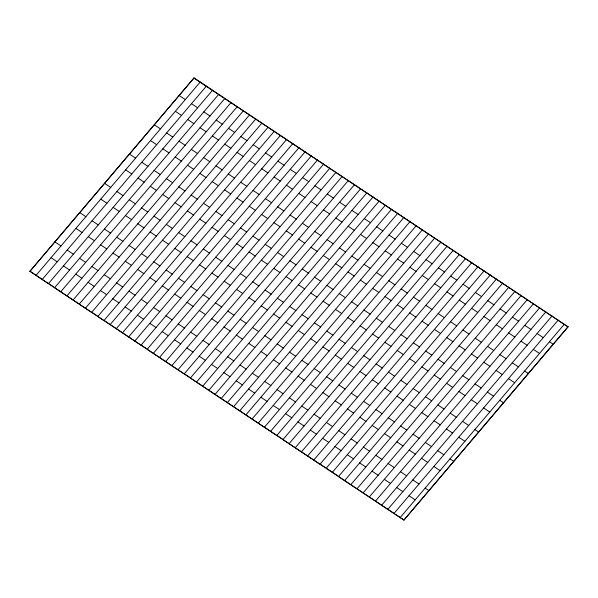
<?xml version="1.0" encoding="UTF-8"?>
<svg xmlns="http://www.w3.org/2000/svg" width="598" height="598" viewBox="0 0 598 598"><rect width="100%" height="100%" fill="white"/><g stroke="black" fill="none" stroke-linecap="round" stroke-linejoin="round"><path stroke-width="0.9" d="M29.9 271.32L194.044 77.927L568.025 326.859L403.956 520.073L29.9 271.32L194.044 77.927M36.149 275.244L200.21 82.031M54.837 241.861L61.011 245.965M51.047 257.701L57.221 261.804M42.316 279.348L206.385 86.134M79.698 212.589L85.873 216.693M75.909 228.421L82.083 232.525M67.178 250.076L73.352 254.18M63.395 265.908L69.562 270.012M104.56 183.309L110.727 187.413M60.832 291.667L224.9 98.453M100.77 199.141L106.945 203.245M92.04 220.797L98.214 224.9M88.25 236.629L94.424 240.732M79.527 258.284L85.693 262.387M75.737 274.116L81.911 278.22M67.006 295.771L231.075 102.557M129.422 154.03L135.589 158.134M125.632 169.862L131.807 173.966M116.902 191.517L123.076 195.621M73.18 299.875L237.249 106.661M113.112 207.349L119.286 211.453M104.388 229.004L110.555 233.108M100.599 244.836L106.765 248.94M91.868 266.491L98.042 270.595M154.277 124.75L160.451 128.862M88.078 282.323L94.252 286.427M79.355 303.978L243.416 110.765M150.494 140.59L156.661 144.694M141.763 162.237L147.938 166.341M137.974 178.077L144.148 182.181M129.243 199.725L135.417 203.828M85.521 308.082L249.59 114.868M125.46 215.557L131.627 219.668M116.73 237.212L122.904 241.315M179.138 95.478L185.313 99.582M112.94 253.044L119.114 257.147M104.209 274.699L110.383 278.803M175.356 111.31L181.523 115.414M166.625 132.965L172.792 137.069M100.427 290.531L106.594 294.635M162.835 148.797L169.01 152.901M154.105 170.452L160.279 174.556M150.322 186.284L156.489 190.388M141.591 207.932L147.758 212.043M137.802 223.772L143.976 227.875M129.071 245.419L135.245 249.523M191.487 103.686L197.654 107.79M125.288 261.259L131.455 265.363M116.558 282.906L122.725 287.01M187.697 119.518L193.872 123.622M178.966 141.173L185.141 145.277M112.768 298.738L118.942 302.85M175.177 157.005L181.351 161.109M166.453 178.66L172.62 182.764M162.663 194.492L168.838 198.596M153.933 216.147L160.107 220.251M110.211 324.497L274.28 131.283M150.143 231.979L156.317 236.083M141.42 253.634L147.586 257.738M212.559 90.238L48.416 283.631L29.975 271.141M203.828 111.893L210.003 115.997M137.63 269.466L143.804 273.57M128.899 291.114L135.073 295.225M200.038 127.725L206.213 131.829M191.315 149.38L197.482 153.484M125.109 306.953L131.283 311.057M116.386 328.601L280.447 135.387M187.525 165.212L193.692 169.316M178.795 186.868L184.969 190.971M218.733 94.342L54.59 287.735L91.621 312.365L255.765 118.972M175.005 202.7L181.179 206.803M166.274 224.355L172.448 228.458M122.553 332.705L286.621 139.491M162.492 240.187L168.658 244.29M153.761 261.842L159.935 265.946M216.17 120.101L222.344 124.205M149.971 277.674L156.145 281.778M141.24 299.329L147.414 303.433M212.387 135.933L218.554 140.044M203.656 157.588L209.831 161.692M137.458 315.161L143.625 319.265M128.727 336.816L292.796 143.602M199.867 173.42L206.041 177.524M191.136 195.075L197.31 199.179M187.353 210.907L193.52 215.011M178.623 232.562L184.797 236.666M134.901 340.92L298.963 147.706M174.833 248.394L181.007 252.498M166.102 270.049L172.276 274.153M228.518 128.308L234.685 132.42M162.32 285.881L168.487 289.985M153.589 307.536L159.763 311.64M224.728 144.148L230.903 148.252M215.998 165.796L222.172 169.899M149.799 323.369L155.973 327.472M212.215 181.635L218.382 185.739M203.484 203.283L209.651 207.386M199.695 219.115L205.869 223.226M190.964 240.77L197.138 244.874M187.174 256.602L193.348 260.706M178.451 278.257L184.618 282.361M240.859 136.523L247.034 140.627M174.661 294.089L180.835 298.193M165.93 315.744L172.104 319.848M237.07 152.355L243.244 156.459M228.346 174.011L234.513 178.114M162.14 331.576L168.315 335.68M153.417 353.231L317.478 160.017M224.556 189.843L230.731 193.946M215.826 211.49L222 215.601M212.036 227.33L218.21 231.433M203.313 248.977L209.479 253.081M159.584 357.335L323.653 164.121M199.523 264.817L205.697 268.921M190.792 286.464L196.966 290.568M261.931 123.076L97.788 316.469L103.962 320.573L268.106 127.18M253.201 144.731L259.375 148.835M187.002 302.296L193.176 306.408M178.279 323.952L184.446 328.055M249.418 160.563L255.585 164.667M240.688 182.218L246.862 186.322M174.489 339.784L180.656 343.887M165.758 361.439L329.827 168.225M236.898 198.05L243.072 202.154M228.167 219.705L234.341 223.809M224.385 235.537L230.551 239.641M215.654 257.192L221.828 261.296M171.932 365.542L335.994 172.329M211.864 273.024L218.038 277.128M203.133 294.672L209.307 298.783M265.549 152.939L271.724 157.042M199.351 310.512L205.518 314.615M190.62 332.159L196.794 336.263M261.76 168.771L267.934 172.874M253.029 190.426L259.203 194.529M186.83 347.999L193.005 352.102M178.099 369.646L342.168 176.432M249.246 206.258L255.413 210.361M240.516 227.913L246.682 232.017M236.726 243.745L242.9 247.849M227.995 265.4L234.169 269.504M224.213 281.232L230.38 285.336M215.482 302.887L221.649 306.991M277.891 161.146L284.065 165.25M211.692 318.719L217.866 322.823M202.961 340.374L209.136 344.478M274.101 176.978L280.275 181.082M265.377 198.633L271.544 202.737M199.179 356.206L205.346 360.31M261.588 214.465L267.762 218.569M252.857 236.12L259.031 240.224M249.067 251.952L255.241 256.056M240.344 273.607L246.511 277.711M196.615 381.965L360.684 188.751M236.554 289.439L242.728 293.543M227.823 311.095L233.997 315.198M290.239 169.354L296.406 173.457M224.033 326.927L230.208 331.03M215.31 348.582L221.477 352.685M286.449 185.193L292.624 189.297M277.719 206.841L283.893 210.945M211.52 364.414L217.694 368.518M202.789 386.069L366.858 192.855M273.929 222.673L280.103 226.784M265.206 244.328L271.372 248.432M305.137 151.81L140.993 345.196L104.807 320.909M261.416 260.16L267.583 264.264M252.685 281.815L258.859 285.919M208.964 390.173L373.032 196.959M248.895 297.647L255.069 301.751M240.164 319.302L246.339 323.406M311.311 155.914L147.168 349.299L184.199 373.929L348.342 180.536M302.581 177.569L308.755 181.672M236.382 335.134L242.549 339.238M227.651 356.789L233.825 360.893M298.791 193.401L304.965 197.504M290.06 215.048L296.234 219.16M223.861 372.621L230.036 376.725M215.131 394.276L379.199 201.063M286.278 230.888L292.444 234.992M277.547 252.535L283.721 256.639M273.757 268.375L279.931 272.479M265.026 290.023L271.2 294.126M221.305 398.38L385.374 205.166M261.244 305.855L267.411 309.966M252.513 327.51L258.687 331.613M314.922 185.776L321.096 189.88M248.723 343.342L254.898 347.445M239.992 364.997L246.167 369.101M311.139 201.608L317.306 205.712M302.409 223.263L308.575 227.367M236.21 380.829L242.377 384.933M227.479 402.484L391.548 209.27M298.619 239.095L304.793 243.199M289.888 260.75L296.062 264.854M286.106 276.582L292.273 280.686M277.375 298.23L283.542 302.341M233.654 406.588L397.715 213.374M273.585 314.07L279.759 318.173M264.854 335.717L271.029 339.821M327.27 193.984L333.437 198.088M261.064 351.557L267.239 355.661M252.341 373.204L258.508 377.308M323.481 209.816L329.655 213.92M314.75 231.471L320.924 235.575M248.551 389.036L254.726 393.148M239.82 410.691L403.889 217.478M310.96 247.303L317.134 251.407M302.237 268.958L308.404 273.062M298.447 284.79L304.621 288.894M289.716 306.445L295.89 310.549M245.995 414.795L410.064 221.581M285.926 322.277L292.101 326.381M277.203 343.932L283.37 348.036M339.612 202.191L345.786 206.295M273.413 359.764L279.587 363.868M264.682 381.412L270.857 385.523M335.822 218.023L341.996 222.127M327.091 239.678L333.265 243.782M260.892 397.251L267.067 401.355M252.169 418.899L416.23 225.685M323.309 255.51L329.476 259.614M314.578 277.166L320.752 281.269M354.509 184.64L190.373 378.033L276.777 435.494L440.92 242.108M310.788 292.998L316.962 297.101M302.057 314.653L308.232 318.756M258.336 423.003L422.405 229.789M298.275 330.485L304.442 334.588M289.544 352.14L295.718 356.244M351.953 210.399L358.127 214.503M285.754 367.972L291.929 372.076M277.024 389.627L283.198 393.731M348.171 226.231L354.337 230.342M339.44 247.886L345.614 251.99M273.241 405.459L279.408 409.563M264.51 427.114L428.579 233.9M335.65 263.718L341.824 267.822M326.919 285.373L333.093 289.477M323.137 301.205L329.304 305.309M314.406 322.86L320.573 326.964M270.685 431.218L434.746 238.004M310.616 338.692L316.791 342.796M301.885 360.347L308.06 364.451M364.302 218.606L370.468 222.718M298.103 376.179L304.27 380.283M289.372 397.834L295.539 401.938M360.512 234.446L366.686 238.55M351.781 256.094L357.955 260.197M285.582 413.666L291.757 417.77M347.991 271.933L354.166 276.037M339.268 293.581L345.435 297.684M335.478 309.413L341.652 313.524M326.747 331.068L332.922 335.172M322.957 346.9L329.132 351.004M314.234 368.555L320.401 372.659M376.643 226.821L382.817 230.925M310.444 384.387L316.619 388.491M301.713 406.042L307.888 410.146M372.853 242.653L379.027 246.757M364.13 264.309L370.297 268.412M297.924 421.874L304.098 425.978M289.2 443.529L453.262 250.315M360.34 280.141L366.514 284.244M351.609 301.788L357.783 305.899M347.819 317.628L353.994 321.731M339.096 339.275L345.263 343.379M295.367 447.633L459.436 254.419M335.306 355.115L341.473 359.219M326.575 376.762L332.75 380.866M388.984 235.029L395.158 239.133M322.785 392.594L328.96 396.706M314.062 414.25L320.229 418.353M385.202 250.861L391.369 254.965M376.471 272.516L382.645 276.62M310.272 430.082L316.439 434.185M301.541 451.737L465.61 258.523M372.681 288.348L378.855 292.452M363.95 310.003L370.125 314.107M360.168 325.835L366.335 329.939M351.437 347.49L357.611 351.594M307.716 455.84L471.777 262.627M347.647 363.322L353.822 367.426M338.916 384.97L345.091 389.081M401.333 243.237L407.5 247.34M335.134 400.81L341.301 404.913M326.403 422.457L332.578 426.561M397.543 259.069L403.717 263.172M388.812 280.724L394.986 284.827M322.614 438.297L328.788 442.4M313.883 459.944L477.952 266.73M385.03 296.556L391.197 300.659M376.299 318.211L382.466 322.315M372.509 334.043L378.684 338.147M363.778 355.698L369.953 359.802M359.996 371.53L366.163 375.634M351.265 393.185L357.432 397.289M413.674 251.444L419.848 255.548M347.475 409.017L353.65 413.121M338.745 430.672L344.919 434.776M409.884 267.276L416.059 271.38M401.161 288.931L407.328 293.035M334.955 446.504L341.129 450.608M397.371 304.763L403.545 308.867M388.64 326.418L394.815 330.522M384.85 342.25L391.025 346.354M376.127 363.905L382.294 368.009M332.398 472.263L496.467 279.049M372.337 379.737L378.512 383.841M363.606 401.393L369.781 405.496M426.023 259.652L432.19 263.755M359.817 417.225L365.991 421.328M351.093 438.88L357.26 442.983M422.233 275.491L428.4 279.595M413.502 297.139L419.676 301.243M347.303 454.712L353.478 458.815M409.712 312.971L415.887 317.082M400.981 334.626L407.156 338.73M397.199 350.458L403.366 354.562M388.468 372.113L394.643 376.217M344.747 480.471L508.808 287.257M384.678 387.945L390.853 392.049M375.948 409.6L382.122 413.704M447.095 246.212L282.951 439.597L319.982 464.227L484.126 270.834M438.364 267.867L444.538 271.97M372.165 425.432L378.332 429.536M363.435 447.087L369.609 451.191M434.574 283.699L440.748 287.802M425.843 305.346L432.018 309.458M359.645 462.919L365.819 467.023M350.914 484.574L514.983 291.361M422.061 321.186L428.228 325.29M413.33 342.833L419.504 346.937M409.54 358.673L415.715 362.777M400.81 380.321L406.984 384.424M357.088 488.678L521.157 295.464M397.027 396.153L403.194 400.264M388.296 417.808L394.463 421.911M450.705 276.074L456.879 280.178M384.507 433.64L390.681 437.743M375.776 455.295L381.95 459.399M446.923 291.906L453.09 296.01M438.192 313.561L444.359 317.665M371.993 471.127L378.16 475.231M363.263 492.782L527.331 299.568M434.402 329.393L440.577 333.497M425.671 351.048L431.846 355.152M421.882 366.88L428.056 370.984M413.158 388.528L419.325 392.639M369.429 496.886L533.498 303.672M409.368 404.368L415.543 408.471M400.638 426.015L406.812 430.119M463.054 284.282L469.221 288.386M396.848 441.855L403.022 445.959M388.124 463.502L394.291 467.606M459.264 300.114L465.438 304.218M450.533 321.769L456.708 325.873M384.335 479.334L390.509 483.446M375.604 500.989L539.673 307.776M446.743 337.601L452.918 341.705M438.02 359.256L444.187 363.36M434.23 375.088L440.405 379.192M425.499 396.743L431.674 400.847M381.778 505.093L545.847 311.879M421.71 412.575L427.884 416.679M412.986 434.23L419.153 438.334M475.395 292.489L481.569 296.593M409.196 450.062L415.363 454.166M400.466 471.71L406.64 475.821M471.605 308.321L477.78 312.425M462.874 329.976L469.049 334.08M396.676 487.549L402.85 491.653M387.953 509.197L552.014 315.983M459.092 345.808L465.259 349.912M450.361 367.464L456.536 371.567M490.293 274.938L326.231 468.152L337.803 475.851M446.571 383.296L452.746 387.399M437.841 404.951L444.015 409.054M394.119 513.301L558.188 320.087M434.058 420.783L440.225 424.886M425.328 442.438L431.502 446.542M487.736 300.697L493.911 304.801M421.538 458.27L427.712 462.374M412.807 479.925L418.981 484.029M483.954 316.529L490.121 320.64M475.223 338.184L481.39 342.288M409.025 495.757L415.191 499.861M400.294 517.412L564.363 324.198M471.433 354.016L477.608 358.12M462.703 375.671L468.877 379.775M502.641 283.153L338.498 476.539L403.956 520.073M458.92 391.503L465.087 395.607M450.189 413.158L456.356 417.262M446.4 428.99L452.574 433.094M437.669 450.645L443.843 454.749M500.085 308.904L506.252 313.016M433.886 466.477L440.053 470.581M425.156 488.132L428.893 490.622M496.295 324.744L502.47 328.848M487.564 346.392L493.739 350.495M483.775 362.231L489.949 366.335M475.051 383.879L481.218 387.982M471.261 399.711L477.436 403.822M462.531 421.366L468.705 425.47M458.741 437.198L464.915 441.302M450.017 458.853L453.755 461.342M512.426 317.119L518.601 321.223M508.636 332.951L514.811 337.055M499.913 354.607L506.08 358.71M496.123 370.439L502.29 374.542M487.392 392.086L493.567 396.197M483.603 407.926L489.777 412.029M474.872 429.573L478.617 432.062M524.767 325.327L530.942 329.431M520.985 341.159L527.152 345.263M512.254 362.814L518.429 366.918M508.464 378.646L514.639 382.75M499.734 400.301L503.479 402.783M537.116 333.535L543.283 337.638M533.326 349.367L539.501 353.47M524.596 371.022L528.34 373.511M549.457 341.742L553.202 344.231M404.031 519.894L568.1 326.68M193.969 78.106L568.025 326.859M49.26 283.968L53.895 287.047M92.466 312.702L97.093 315.774M141.846 345.532L146.473 348.612M185.044 374.266L189.678 377.345M277.622 435.83L282.256 438.91M320.827 464.564L325.454 467.643"/></g></svg>
